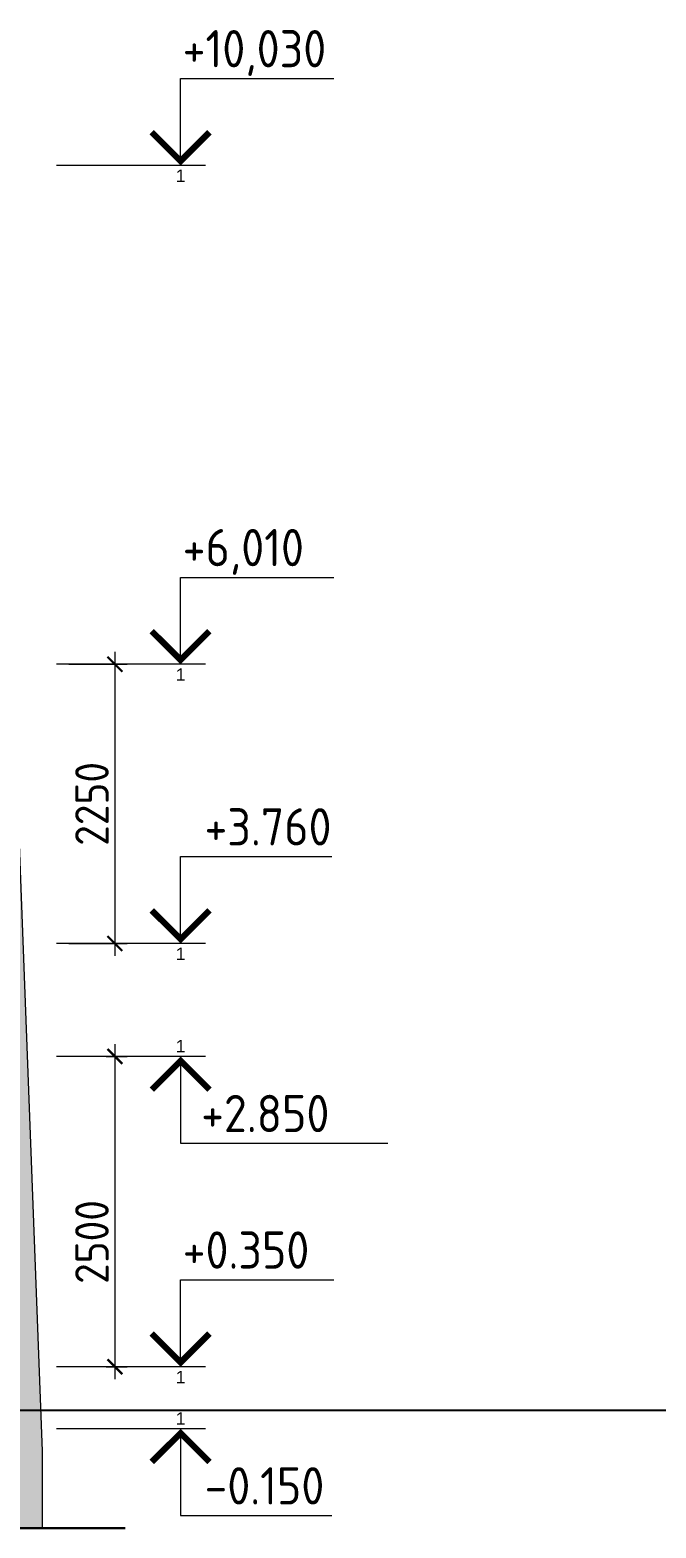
# Model space of a CAD drawing. Header units: millimetres. Extents: x 854812 to 1164625, y 589925 to 823301.
# Drawn here: x 978682 to 983725, y 755696 to 767767 of the extents above; entities that cross this region are included whole.
import ezdxf
from ezdxf.enums import TextEntityAlignment as Align

# ---------------------------------------------------------------- set-up
doc = ezdxf.new("R2010")
doc.units = ezdxf.units.MM
doc.layers.get('Defpoints').update_dxf_attribs({"color": 40})
for name, color, linetype, lineweight in [('АР_Текст_отметки высот', 95, 'Continuous', 9), ('размеры', 215, 'Continuous', 13), ('стены', 172, 'Continuous', 30), ('ФАСАД', 7, 'Continuous', 13), ('штриховка', 8, 'Continuous', 9)]:
    doc.layers.add(name, color=color, linetype=linetype, lineweight=lineweight)
doc.styles.add('GOST 2.304', font='isocpeur.ttf', dxfattribs={"width": 0.9})
doc.styles.get("Standard").update_dxf_attribs({"font": 'arial.ttf'})
doc.dimstyles.new('1', dxfattribs={"dimscale": 100, "dimtxt": 2.7, "dimasz": 1.2, "dimexe": 1, "dimexo": 1, "dimgap": 0.5, "dimtad": 1, "dimdec": 0, "dimzin": 0, "dimdsep": 46, "dimtxsty": 'GOST 2.304', "dimblk": 'ARCHTICK', "dimcen": 0.09, "dimdle": 1, "dimclrd": 256, "dimclre": 256, "dimclrt": 7, "dimadec": 0, "dimazin": 0, "dimtfac": 1, "dimtdec": 0, "dimtmove": 1, "dimatfit": 3, "dimldrblk": 'ARCHTICK', "dimfxl": 100, "dimtolj": 1, "dimtzin": 0, "dimlwd": 5, "dimlwe": 5, "dimarcsym": 1})

# ---------------------------------------------------------------- blocks, each defined once
blk = doc.blocks.new('*U361')
at = {"color": 7, "linetype": 'Continuous', "lineweight": 15}
for p, q in [((10, 0), (10, 7)), ((10, 7), (22.34, 7)), ((10, 0), (0, 0)), ((12, 0), (10, 0))]:
    blk.add_line(p, q, dxfattribs=at)
at = {"color": 7, "linetype": 'Continuous', "lineweight": 15, "const_width": 0.5}
blk.add_lwpolyline([(7.67, 2.67), (10, 0.35), (12.32, 2.67)], dxfattribs=at)
at = {"color": 7, "linetype": 'Continuous', "lineweight": 15, "style": 'GOST 2.304', "width": 0.9, "flags": 8}
blk.add_attdef('+OTM', text='', height=3, dxfattribs=at).set_placement((11.65, 7), align=Align.BOTTOM_LEFT)
at = {"layer": 'Defpoints', "color": 5, "linetype": 'Continuous', "flags": 8}
blk.add_attdef('M', text='', height=1, rotation=360, dxfattribs=at).set_placement((10, -0.33), align=Align.TOP_CENTER)
blk = doc.blocks.new('*U430')
at = {"color": 7, "linetype": 'Continuous', "lineweight": 15}
for p, q in [((10, 0), (0, 0)), ((10, 0), (10, -7)), ((12, 0), (10, 0)), ((10, -7), (26.68, -7))]:
    blk.add_line(p, q, dxfattribs=at)
at = {"color": 7, "linetype": 'Continuous', "lineweight": 15, "const_width": 0.5}
blk.add_lwpolyline([(7.67, -2.68), (10, -0.35), (12.32, -2.68)], dxfattribs=at)
at = {"color": 7, "linetype": 'Continuous', "lineweight": 15, "style": 'GOST 2.304', "width": 0.9, "flags": 8}
blk.add_attdef('+OTM', text='', height=3, dxfattribs=at).set_placement((11.65, -7), align=Align.BOTTOM_LEFT)
at = {"layer": 'Defpoints', "color": 5, "linetype": 'Continuous', "flags": 8}
blk.add_attdef('M', text='', height=1, dxfattribs=at).set_placement((10, 1.33), align=Align.TOP_CENTER)
blk = doc.blocks.new('*U424')
at = {"color": 7, "linetype": 'Continuous', "lineweight": 15}
for p, q in [((10, 0), (10, 7)), ((10, 7), (22.17, 7)), ((10, 0), (0, 0)), ((12, 0), (10, 0))]:
    blk.add_line(p, q, dxfattribs=at)
at = {"color": 7, "linetype": 'Continuous', "lineweight": 15, "const_width": 0.5}
blk.add_lwpolyline([(7.67, 2.67), (10, 0.35), (12.32, 2.67)], dxfattribs=at)
at = {"color": 7, "linetype": 'Continuous', "lineweight": 15, "style": 'GOST 2.304', "width": 0.9, "flags": 8}
blk.add_attdef('+OTM', text='', height=3, dxfattribs=at).set_placement((11.65, 7), align=Align.BOTTOM_LEFT)
at = {"layer": 'Defpoints', "color": 5, "linetype": 'Continuous', "flags": 8}
blk.add_attdef('M', text='', height=1, rotation=360, dxfattribs=at).set_placement((10, -0.33), align=Align.TOP_CENTER)
blk = doc.blocks.new('*U448')
at = {"color": 7, "linetype": 'Continuous', "lineweight": 15}
for p, q in [((10, 0), (0, 0)), ((10, 0), (10, -7)), ((12, 0), (10, 0)), ((10, -7), (22.17, -7))]:
    blk.add_line(p, q, dxfattribs=at)
at = {"color": 7, "linetype": 'Continuous', "lineweight": 15, "const_width": 0.5}
blk.add_lwpolyline([(7.67, -2.68), (10, -0.35), (12.32, -2.68)], dxfattribs=at)
at = {"color": 7, "linetype": 'Continuous', "lineweight": 15, "style": 'GOST 2.304', "width": 0.9, "flags": 8}
blk.add_attdef('+OTM', text='', height=3, dxfattribs=at).set_placement((11.65, -7), align=Align.BOTTOM_LEFT)
at = {"layer": 'Defpoints', "color": 5, "linetype": 'Continuous', "flags": 8}
blk.add_attdef('M', text='', height=1, dxfattribs=at).set_placement((10, 1.33), align=Align.TOP_CENTER)
blk = doc.blocks.new('_ArchTick')
at = {"color": 0, "linetype": 'ByBlock', "const_width": 0.15}
blk.add_lwpolyline([(-0.5, -0.5), (0.5, 0.5)], dxfattribs=at)
blk = doc.blocks.new('*D462')
at = {"layer": 'Defpoints', "color": 0, "ltscale": 0.1}
for p in [(979195, 759496, 0), (979195, 756996, 0), (979366, 756996)]:
    blk.add_point(p, dxfattribs=at)
at = {"layer": 'размеры', "lineweight": 5, "ltscale": 0.1}
for p, q in [((979366, 759596), (979366, 756896)), ((979295, 759496), (979466, 759496)), ((979295, 756996), (979466, 756996))]:
    blk.add_line(p, q, dxfattribs=at)
at = {"layer": 'размеры', "lineweight": 5, "ltscale": 0.1, "xscale": 120, "yscale": 120, "zscale": 120}
for p, rotation in [((979366, 759496), 90), ((979366, 756996), 270)]:
    blk.add_blockref('_ArchTick', p, dxfattribs=dict(at, rotation=rotation))
at = {"layer": 'размеры', "color": 7, "ltscale": 0.1, "insert": (979181, 758001), "char_height": 270, "attachment_point": 5, "rotation": 90, "style": 'GOST 2.304'}
blk.add_mtext('\\A1;2500', dxfattribs=at)
blk = doc.blocks.new('*D463')
at = {"layer": 'Defpoints', "color": 0, "ltscale": 0.1}
for p in [(978895, 762656, 0), (978895, 760406, 0), (979366, 760406)]:
    blk.add_point(p, dxfattribs=at)
at = {"layer": 'размеры', "lineweight": 5, "ltscale": 0.1}
for p, q in [((978995, 762656), (979466, 762656)), ((979366, 762756), (979366, 760306)), ((978995, 760406), (979466, 760406))]:
    blk.add_line(p, q, dxfattribs=at)
at = {"layer": 'размеры', "lineweight": 5, "ltscale": 0.1, "xscale": 120, "yscale": 120, "zscale": 120}
for p, rotation in [((979366, 762656), 90), ((979366, 760406), 270)]:
    blk.add_blockref('_ArchTick', p, dxfattribs=dict(at, rotation=rotation))
at = {"layer": 'размеры', "color": 7, "ltscale": 0.1, "insert": (979181, 761531), "char_height": 270, "attachment_point": 5, "rotation": 90, "style": 'GOST 2.304'}
blk.add_mtext('\\A1;2250', dxfattribs=at)

msp = doc.modelspace()

# ---------------------------------------------------------------- hatches: boundary and pattern name
at = {"layer": 'штриховка', "lineweight": 20, "true_color": 0x000000, "transparency": 33554687}
h = msp.add_hatch(dxfattribs=at)
h.set_pattern_fill('STNSQR', color=18, scale=1500, pattern_type=2)
h.set_pattern_definition([(3.3665, (338509.15, 1240310.01), (23999.998983, 1500.016445), [255.441, -25288.6395]), (90, (338764.2, 1240310), (-1500, 1500), [120, -1380]), (0, (338764.2, 1240310), (1500, 1500), [435, -1065]), (270, (339199.2, 1240430), (1500, -1500), [135, -1365]), (0, (339199.2, 1240295), (1500, 1500), [465, -1035]), (97.125, (339664.15, 1240295.01), (-1499.997423, 10500.00057), [120.9345, -11972.4525]), (275.1944, (338839.15, 1240310.01), (1499.992837, -15000.001005), [165.681, -16402.3605]), (177.5104, (338854.15, 1240145.01), (-1499.999748, 0.0015583), [345.3255, -34187.268]), (274.3987, (338704.15, 1240145.01), (1499.997534, -17999.999712), [195.576, -19362.0315]), (180, (338704.2, 1239980), (-1500, -1500), [195, -1305]), (1.9092, (338719.15, 1239950.013), (43499.9985474, 1500.0363616), [450.2505, -44574.7425]), (90, (339169.2, 1239965), (-1500, 1500), [180, -1320]), (180, (339169.2, 1240145), (-1500, -1500), [315, -1185]), (0, (339169.2, 1240145), (1500, 1500), [135, -1365]), (95.7106, (339304.15, 1240145.01), (-1500.001972, 13499.999135), [150.7485, -14924.0655]), (358.5312, (339169.152, 1239995.013), (1499.9993692, 0.0006339), [585.192, -57934.035]), (94.7636, (339754.15, 1239980.01), (-1499.987299, 16500.00142), [180.624, -17881.7685]), (181.9749, (339739.15, 1240160.013), (-42000.0005183, -1499.974642), [435.258, -43090.596]), (357.5104, (339664.15, 1240325.01), (1499.999748, -0.0015583), [345.3255, -34187.268]), (95.7106, (339739.15, 1240160.01), (-1500.001972, 13499.999135), [150.7485, -14924.0655]), (0, (339754.2, 1240085), (1500, 1500), [255, -1245]), (93.8141, (340009.15, 1240085.01), (-1500.009186, 20999.999012), [225.4995, -22324.4445]), (0, (338509.2, 1239815), (1500, 1500), [15, -1485]), (90, (338524.2, 1239815), (-1500, 1500), [165, -1335]), (270, (338809.2, 1239950), (1500, -1500), [255, -1245]), (0, (338524.2, 1239815), (1500, 1500), [285, -1215]), (274.7636, (339334.15, 1239980.01), (1499.987299, -16500.00142), [180.624, -17881.7685]), (178.4089, (339349.152, 1239830.013), (-1499.9993665, -0.000971), [540.2085, -53480.6205]), (1.302, (339349.152, 1239800.013), (64499.9982742, 1500.052659), [660.171, -65356.8735]), (276.3402, (339289.15, 1239830.01), (1500.00237, -11999.999104), [135.831, -13447.2465]), (278.1301, (339544.15, 1239800.01), (1499.999034, -8999.999665), [106.0665, -10500.5355]), (270, (339769.2, 1239815), (1500, -1500), [135, -1365]), (0, (340009.2, 1240160), (1500, 1500), [0, -1500]), (0, (340009.2, 1240250), (1500, 1500), [0, -1500]), (0, (339754.2, 1239980), (1500, 1500), [255, -1245]), (0, (340009.2, 1240130), (1500, 1500), [0, -1500]), (358.2643, (338809.152, 1239710.013), (1499.9997257, -6.16e-05), [495.2265, -49027.4955]), (0, (339304.2, 1239695), (1500, 1500), [255, -1245]), (355.9144, (339559.15, 1239695.01), (1500.000444, 0.000332), [210.5355, -20842.968]), (0, (339769.2, 1239695), (1500, 1500), [240, -1260]), (180, (338809.2, 1239695), (-1500, -1500), [300, -1200]), (90, (339424.2, 1240730), (-1500, 1500), [165, -1335]), (90, (339274.2, 1240820), (-1500, 1500), [75, -1425]), (95.1944, (338854.15, 1240715.01), (-1499.992837, 15000.001005), [165.681, -16402.3605]), (90, (339979.2, 1240715), (-1500, 1500), [180, -1320]), (181.6366, (339034.152, 1240580.013), (-50999.9998187, -1500.020787), [525.2145, -51996.21]), (183.3665, (339229.15, 1240430.01), (-23999.998983, -1500.016445), [255.441, -25288.6395]), (2.0454, (338854.15, 1240805.013), (40500.0008, 1499.994725), [420.2685, -41606.5095]), (0, (338854.2, 1240730), (1500, 1500), [570, -930]), (182.4896, (339949.15, 1240430.01), (-32999.9992196, -1500.026798), [345.3255, -34187.268]), (180, (339814.2, 1240580), (-1500, -1500), [225, -1275]), (178.4518, (339979.152, 1240715.013), (-1500.0000386, 0.0013506), [555.2025, -54965.064]), (180, (340009.2, 1240430), (-1500, -1500), [60, -1440]), (175.6013, (340009.15, 1240565.01), (-1499.999216, 0.00055), [195.576, -19362.0315]), (180, (340009.2, 1240715), (-1500, -1500), [30, -1470]), (270, (339949.2, 1240565), (1500, -1500), [135, -1365]), (84.2894, (339844.15, 1240565.01), (-0.000268, 1499.999758), [150.7485, -14924.0655]), (177.7094, (339604.15, 1240415.013), (-1500.0000596, -0.000203), [375.3, -37154.688]), (0, (339034.2, 1240580), (1500, 1500), [555, -945]), (270, (339604.2, 1240505), (1500, -1500), [90, -1410]), (180, (339754.2, 1240505), (-1500, -1500), [300, -1200]), (258.6901, (339769.15, 1240580), (0.00056, -1500.00044), [76.485, -7572.0435]), (78.6901, (339454.15, 1240505), (-0.00056, 1500.00044), [76.485, -7572.0435]), (270, (339229.2, 1240580), (1500, -1500), [150, -1350]), (90, (339349.2, 1240580), (-1500, 1500), [135, -1365]), (275.7106, (339019.15, 1240730.01), (1500.001972, -13499.999135), [150.7485, -14924.0655]), (178.1524, (338974.15, 1240415.013), (-1499.9998144, 0.0001665), [465.2415, -46058.946]), (0, (338509.2, 1240715), (1500, 1500), [345, -1155]), (270, (338974.2, 1240580), (1500, -1500), [165, -1335]), (96.3402, (338989.15, 1240895.01), (-1500.00237, 11999.999104), [135.831, -13447.2465]), (5.7106, (338839.15, 1240880.01), (13499.999135, 1500.001972), [150.7485, -14924.0655]), (0, (338929.2, 1241165), (1500, 1500), [510, -990]), (183.3665, (339979.15, 1240895.01), (-23999.998983, -1500.016445), [255.441, -25288.6395]), (180, (339979.2, 1240820), (-1500, -1500), [255, -1245]), (180, (340009.2, 1241045), (-1500, -1500), [315, -1185]), (0, (339979.2, 1240895), (1500, 1500), [30, -1470]), (357.7974, (339334.15, 1241000.013), (1499.9997312, -0.000221), [390.288, -38638.5465]), (180, (339424.2, 1240895), (-1500, -1500), [435, -1065]), (182.8624, (339724.15, 1240865.01), (-28500.000025, -1499.99797), [300.375, -29737.1025]), (90, (339724.2, 1240820), (-1500, 1500), [225, -1275]), (90, (339694.2, 1241045), (-1500, 1500), [120, -1380]), (266.8202, (339349.15, 1241165.01), (0.0007885, -1499.999469), [270.417, -26771.2185]), (177.3974, (338839.15, 1240880.01), (-1500.000712, 0.000513), [330.3405, -32703.732]), (2.2906, (338509.15, 1241045.013), (36000.0001938, 1499.9936297), [375.3, -37154.688]), (270, (338884.2, 1241165), (1500, -1500), [135, -1365]), (275.7106, (338509.15, 1241045.01), (1500.001972, -13499.999135), [150.7485, -14924.0655]), (0, (338884.2, 1241030), (1500, 1500), [450, -1050]), (270, (338884.2, 1239695), (1500, -1500), [30, -1470]), (270, (339349.2, 1239695), (1500, -1500), [30, -1470]), (90, (339694.2, 1239665), (-1500, 1500), [30, -1470])])
h.paths.add_polyline_path([(978782.6, 755696), (978782.6, 756316), (978472.6, 764466), (977612.6, 764466), (977612.6, 764066), (978312.6, 764066), (978312.6, 763966), (978272.6, 763966), (978272.6, 763306), (978272.6, 763142.3), (978332.6, 763106), (978272.6, 763106), (978272.6, 762656), (978122.6, 762655.9), (978122.3, 760406), (978272.6, 760406), (978272.6, 759496), (978122.6, 759496), (978122.6, 756996), (978272.6, 756996), (978272.6, 756496), (968742.5, 756496), (968742.5, 756596), (967742.6, 756596), (967742.6, 755696)])

# ---------------------------------------------------------------- linework, layer by layer
at = {"layer": 'Defpoints', "ltscale": 0.1}
msp.add_line((901206.4, 756646, 0), (1117696.6, 756646, 0), dxfattribs=at)
at = {"layer": 'стены', "color": 7, "ltscale": 0.1}
msp.add_line((957407.8, 755696, 0), (979447.3, 755696, 0), dxfattribs=at)
at = {"layer": 'ФАСАД', "color": 7, "ltscale": 0.1}
for p, q in [((978782.6, 756316, 0), (978472.6, 764466, 0)), ((978782.6, 755696, 0), (978782.6, 756316, 0))]:
    msp.add_line(p, q, dxfattribs=at)

# ---------------------------------------------------------------- block references
at = {"layer": 'АР_Текст_отметки высот', "color": 7}
ref = msp.add_blockref('*U361', (978895.4, 766676), dxfattribs=dict(at, xscale=100, yscale=100, zscale=100))
ref.add_attrib('+OTM', '+10,030', dxfattribs={"layer": '0', "color": 7, "linetype": 'Continuous', "lineweight": 15, "height": 300, "rotation": 360, "style": 'GOST 2.304', "width": 0.9, "flags": 8}).set_placement((979912.1, 767376), align=Align.BOTTOM_LEFT)
ref.add_attrib('M', '1', dxfattribs={"layer": 'Defpoints', "color": 5, "linetype": 'Continuous', "height": 100, "rotation": 360, "flags": 8}).set_placement((979895.4, 766642.6), align=Align.TOP_CENTER)
ref = msp.add_blockref('*U361', (978895.4, 762656, 0), dxfattribs=dict(at, xscale=100, yscale=100, zscale=100))
ref.add_attrib('+OTM', '+6,010', dxfattribs={"layer": '0', "color": 7, "linetype": 'Continuous', "lineweight": 15, "height": 300, "rotation": 360, "style": 'GOST 2.304', "width": 0.9, "flags": 8}).set_placement((979912.1, 763356, 0), align=Align.BOTTOM_LEFT)
ref.add_attrib('M', '1', dxfattribs={"layer": 'Defpoints', "color": 5, "linetype": 'Continuous', "height": 100, "rotation": 360, "flags": 8}).set_placement((979895.4, 762622.6, 0), align=Align.TOP_CENTER)
ref = msp.add_blockref('*U424', (978895.4, 760406, 0), dxfattribs=dict(at, xscale=100, yscale=100, zscale=100))
ref.add_attrib('+OTM', '+3.760', dxfattribs={"layer": '0', "color": 7, "linetype": 'Continuous', "lineweight": 15, "height": 300, "rotation": 360, "style": 'GOST 2.304', "width": 0.9, "flags": 8}).set_placement((980087.6, 761106, 0), align=Align.BOTTOM_LEFT)
ref.add_attrib('M', '1', dxfattribs={"layer": 'Defpoints', "color": 5, "linetype": 'Continuous', "height": 100, "rotation": 360, "flags": 8}).set_placement((979895.4, 760372.6, 0), align=Align.TOP_CENTER)
at = {"layer": 'АР_Текст_отметки высот', "color": 7, "xscale": 100, "yscale": 100, "zscale": 100}
msp.add_blockref('*U430', (978895.4, 759496, 0), dxfattribs=at).add_auto_attribs({'+OTM': '+2.850', 'M': '1'})
at = {"layer": 'АР_Текст_отметки высот', "color": 7}
ref = msp.add_blockref('*U361', (978895.4, 756996, 0), dxfattribs=dict(at, xscale=100, yscale=100, zscale=100))
ref.add_attrib('+OTM', '+0.350', dxfattribs={"layer": '0', "color": 7, "linetype": 'Continuous', "lineweight": 15, "height": 300, "rotation": 360, "style": 'GOST 2.304', "width": 0.9, "flags": 8}).set_placement((979912.1, 757696, 0), align=Align.BOTTOM_LEFT)
ref.add_attrib('M', '1', dxfattribs={"layer": 'Defpoints', "color": 5, "linetype": 'Continuous', "height": 100, "rotation": 360, "flags": 8}).set_placement((979895.4, 756962.6, 0), align=Align.TOP_CENTER)
ref = msp.add_blockref('*U448', (978895.4, 756496, 0), dxfattribs=dict(at, xscale=100, yscale=100, zscale=100))
ref.add_attrib('+OTM', '-0.150', dxfattribs={"layer": '0', "color": 7, "linetype": 'Continuous', "lineweight": 15, "height": 300, "style": 'GOST 2.304', "width": 0.9, "flags": 8}).set_placement((980087.6, 755796, 0), align=Align.BOTTOM_LEFT)
ref.add_attrib('M', '1', dxfattribs={"layer": 'Defpoints', "color": 5, "linetype": 'Continuous', "height": 100, "flags": 8}).set_placement((979895.4, 756628.9, 0), align=Align.TOP_CENTER)

# ---------------------------------------------------------------- dimensions: what is measured, and where the dimension line sits
at = {"layer": 'размеры', "ltscale": 0.1}
dim = msp.add_linear_dim(base=(979365.8, 760406), p1=(978895.4, 762656, 0), p2=(978895.4, 760406, 0), angle=90, dimstyle='1', dxfattribs=at)
dim.commit()
dim.dimension.update_dxf_attribs({"geometry": '*D463', "text_midpoint": (979180.8, 761531)})
dim = msp.add_linear_dim(base=(979365.8, 756996), p1=(979195.4, 759496, 0), p2=(979195.4, 756996, 0), angle=90, dimstyle='1', dxfattribs=at)
dim.commit()
dim.dimension.update_dxf_attribs({"geometry": '*D462', "text_midpoint": (979365.8, 758000.8), "dimtype": 160})

doc.saveas('drawing.dxf')
